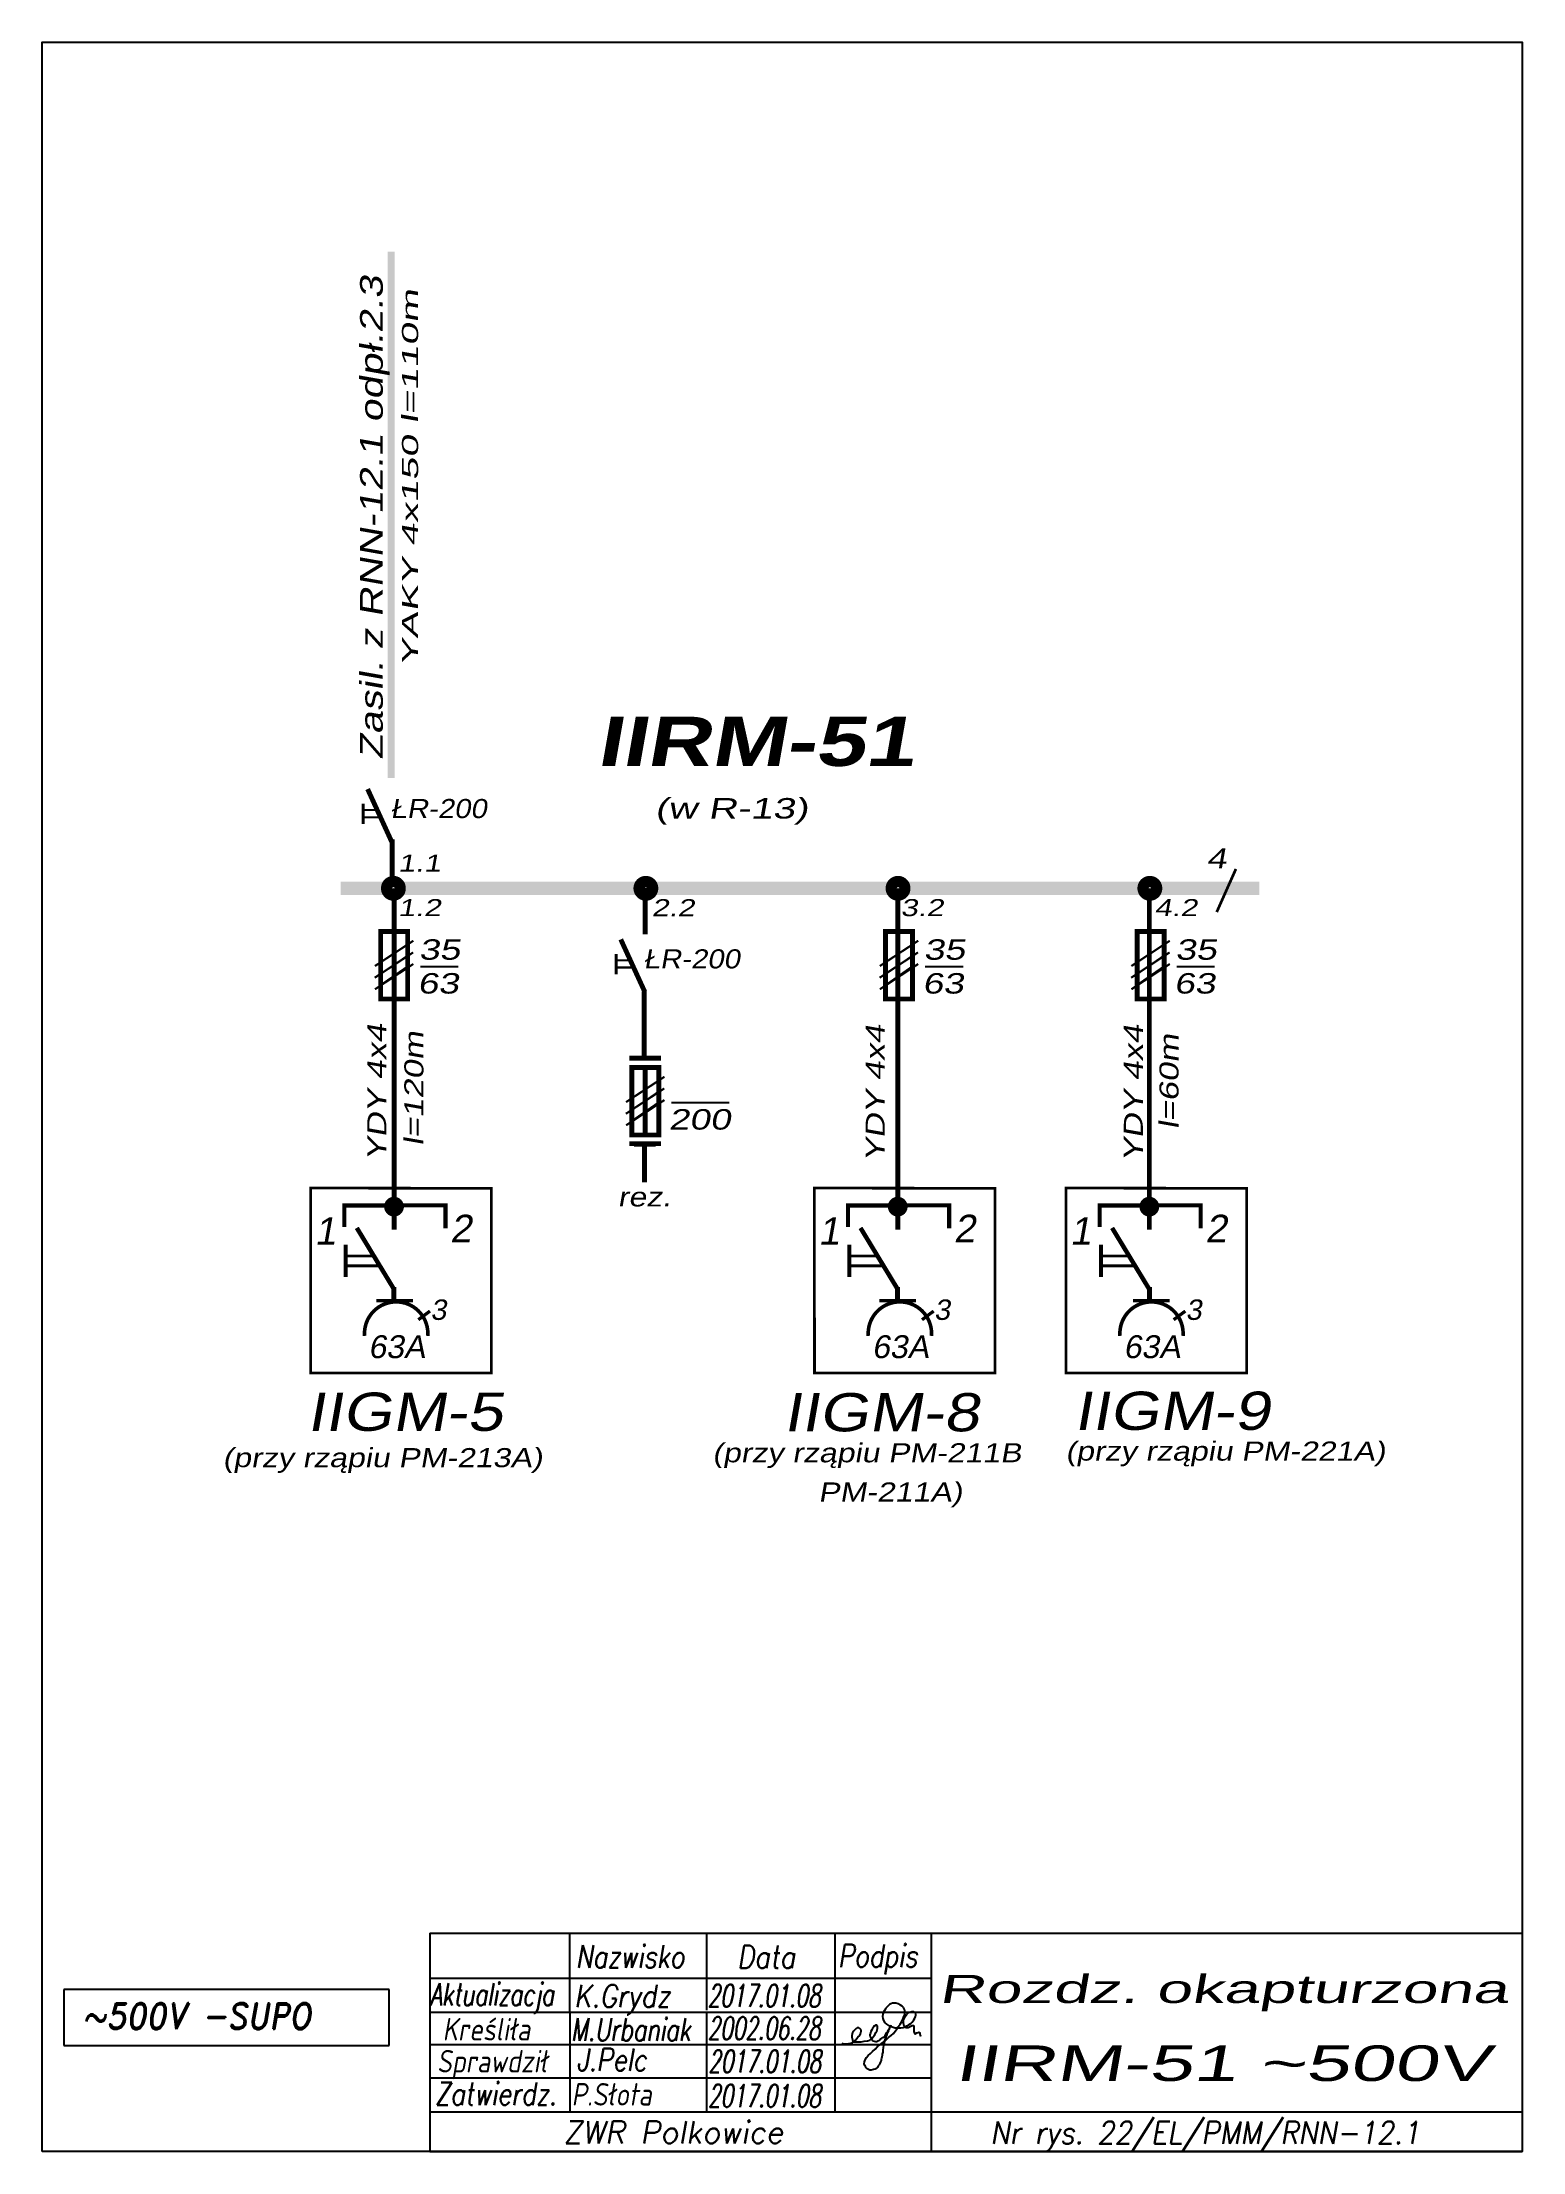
# Model space of a CAD drawing. Extents: x 8 to 208, y 7 to 292.
import ezdxf
from ezdxf.enums import TextEntityAlignment as Align

# ---------------------------------------------------------------- set-up
doc = ezdxf.new("R2010")
doc.units = 0
doc.header["$MEASUREMENT"] = 0
doc.linetypes.add('DASHED', pattern=[19.05, 12.7, -6.35])
doc.linetypes.add('DASHED2', pattern=[9.525, 6.35, -3.175])
doc.layers.get('0').update_dxf_attribs({"linetype": 'CONTINUOUS'})
for name, color, linetype in [('KRESKOWA2', 7, 'DASHED2'), ('LINIE', 4, 'CONTINUOUS'), ('pole 1', 2, 'CONTINUOUS'), ('rysunek', 2, 'CONTINUOUS')]:
    doc.layers.add(name, color=color, linetype=linetype)
doc.styles.add('ROMAND', font='romand', dxfattribs={"width": 0.8, "oblique": 15, "height": 7})
doc.styles.add('ROMANS', font='romans', dxfattribs={"width": 0.8, "oblique": 15, "height": 3})
doc.styles.add('styl1', font='arial.ttf', dxfattribs={"width": 0.8, "oblique": 10, "height": 2.8})
doc.styles.add('styl2', font='arialbd.ttf', dxfattribs={"width": 0.8, "oblique": 10, "height": 2.8})

msp = doc.modelspace()

# ---------------------------------------------------------------- linework, layer by layer
at = {"color": 7}
for p, q in [((57, 169.18), (53.01, 166.45)), ((125.23, 169.18), (121.24, 166.45)), ((159.23, 169.18), (155.24, 166.45)), ((53.04, 164.96), (56.99, 167.72)), ((121.27, 164.96), (125.21, 167.72)), ((155.27, 164.96), (159.22, 167.72)), ((90.94, 150.8), (86.95, 148.07)), ((86.98, 146.58), (90.92, 149.34)), ((87.49, 143.43), (90.4, 143.43)), ((78.82, 26.35), (78.82, 36.99)), ((97.28, 36.99), (97.28, 26.61)), ((114.64, 36.99), (114.64, 12.87)), ((10.44, 29.42), (10.44, 21.83)), ((54.37, 29.42), (10.44, 29.42)), ((54.37, 21.83), (54.37, 29.42)), ((59.89, 30.93), (127.64, 30.93)), ((59.89, 26.35), (127.64, 26.35)), ((97.28, 26.35), (97.28, 12.87)), ((121.09, 26.07), (121.06, 25.75)), ((121.06, 25.75), (121.09, 25.46)), ((121.18, 26.36), (121.09, 26.07)), ((121.33, 26.57), (121.18, 26.36)), ((121.53, 26.89), (121.33, 26.57)), ((121.77, 27.13), (121.53, 26.89)), ((122, 27.36), (121.77, 27.13)), ((122.18, 27.48), (122, 27.36)), ((122.41, 27.57), (122.18, 27.48)), ((122.85, 27.57), (122.41, 27.57)), ((123.17, 27.48), (122.85, 27.57)), ((123.5, 27.3), (123.17, 27.48)), ((123.73, 27.13), (123.5, 27.3)), ((123.91, 26.95), (123.73, 27.13)), ((123.85, 25.46), (123.96, 25.75)), ((124.02, 26.72), (123.91, 26.95)), ((123.96, 25.75), (124.08, 26.04)), ((124.08, 26.51), (124.02, 26.72)), ((124.2, 25.84), (124.02, 25.63)), ((124.08, 26.04), (124.08, 26.51)), ((124.32, 26.04), (124.2, 25.84)), ((124.49, 26.19), (124.32, 26.04)), ((124.73, 26.31), (124.49, 26.19)), ((125.02, 26.39), (124.73, 26.31)), ((125.28, 26.39), (125.02, 26.39)), ((125.43, 26.31), (125.28, 26.39)), ((125.58, 26.13), (125.43, 26.31)), ((125.43, 25.54), (125.52, 25.75)), ((125.52, 25.75), (125.58, 25.92)), ((125.58, 25.92), (125.58, 26.13)), ((116.96, 23.37), (116.93, 23.17)), ((116.93, 23.17), (116.93, 22.94)), ((116.93, 22.94), (116.96, 22.79)), ((117.02, 23.58), (116.96, 23.37)), ((117.1, 23.76), (117.02, 23.58)), ((117.22, 23.87), (117.1, 23.76)), ((117.4, 24.02), (117.22, 23.87)), ((117.51, 24.14), (117.4, 24.02)), ((117.63, 24.2), (117.51, 24.14)), ((117.57, 22.73), (117.75, 22.94)), ((117.75, 24.22), (117.63, 24.2)), ((117.87, 24.22), (117.75, 24.22)), ((117.75, 22.94), (117.98, 23.2)), ((117.98, 24.14), (117.87, 24.22)), ((118.07, 24.05), (117.98, 24.14)), ((117.98, 23.2), (118.07, 23.4)), ((118.16, 23.93), (118.07, 24.05)), ((118.07, 23.4), (118.13, 23.58)), ((118.13, 23.58), (118.19, 23.76)), ((118.19, 23.76), (118.16, 23.93)), ((119.42, 23.49), (119.36, 23.29)), ((119.36, 23.29), (119.36, 23.11)), ((119.36, 23.11), (119.42, 22.99)), ((119.48, 23.73), (119.42, 23.49)), ((119.42, 22.99), (119.42, 22.85)), ((119.42, 22.85), (119.48, 22.82)), ((119.6, 23.93), (119.48, 23.73)), ((119.48, 22.82), (119.54, 22.73)), ((119.71, 24.14), (119.6, 23.93)), ((119.6, 22.73), (119.65, 22.82)), ((119.65, 22.82), (119.77, 22.94)), ((119.83, 24.31), (119.71, 24.14)), ((119.77, 22.94), (120.01, 23.29)), ((120.07, 24.5), (119.83, 24.44)), ((119.95, 24.43), (119.83, 24.31)), ((120.07, 24.52), (119.95, 24.43)), ((120.01, 23.29), (120.18, 23.58)), ((120.24, 24.58), (120.07, 24.5)), ((120.18, 24.58), (120.07, 24.52)), ((120.3, 24.58), (120.18, 24.58)), ((120.18, 23.58), (120.3, 23.76)), ((120.36, 24.52), (120.3, 24.58)), ((120.3, 23.76), (120.36, 23.96)), ((120.39, 24.43), (120.36, 24.52)), ((120.36, 23.96), (120.39, 24.14)), ((120.39, 24.14), (120.39, 24.43)), ((120.8, 22.73), (120.97, 22.82)), ((120.97, 22.82), (121.12, 22.91)), ((121.09, 25.46), (121.18, 25.19)), ((121.12, 22.91), (121.27, 23.02)), ((121.18, 25.19), (121.36, 24.9)), ((121.27, 23.02), (121.41, 23.2)), ((121.36, 24.9), (121.59, 24.72)), ((121.41, 23.2), (121.53, 23.37)), ((121.53, 22.94), (121.41, 22.73)), ((121.53, 23.37), (121.65, 23.58)), ((121.59, 23.11), (121.53, 22.94)), ((121.59, 24.72), (122, 24.43)), ((121.65, 23.32), (121.59, 23.11)), ((121.59, 22.64), (121.88, 22.91)), ((121.65, 23.58), (121.77, 23.76)), ((121.71, 23.49), (121.65, 23.32)), ((121.82, 23.73), (121.71, 23.49)), ((121.77, 23.76), (121.88, 23.93)), ((121.88, 23.87), (121.82, 23.73)), ((121.88, 23.93), (122, 24.05)), ((121.94, 24.05), (121.88, 23.87)), ((121.88, 22.91), (122.23, 23.2)), ((122, 24.22), (121.94, 24.05)), ((122, 24.43), (122.35, 24.34)), ((122.06, 24.34), (122, 24.22)), ((122, 24.05), (122.06, 24.22)), ((122.12, 24.43), (122.06, 24.34)), ((122.06, 24.22), (122.12, 24.34)), ((122.12, 24.43), (122.18, 24.52)), ((122.18, 24.52), (122.12, 24.43)), ((122.12, 24.34), (122.12, 24.43)), ((122.18, 24.52), (122.18, 24.58)), ((122.18, 24.58), (122.18, 24.52)), ((122.23, 23.2), (122.53, 23.46)), ((122.35, 24.34), (122.76, 24.22)), ((122.53, 23.46), (122.76, 23.76)), ((122.76, 24.22), (123.55, 24.22)), ((122.76, 23.76), (123, 24.05)), ((123, 24.05), (123.17, 24.34)), ((123.17, 24.34), (123.44, 24.72)), ((123.44, 24.72), (123.67, 25.07)), ((123.55, 24.22), (123.85, 24.25)), ((123.67, 25.07), (123.85, 25.46)), ((123.91, 25.37), (123.85, 25.16)), ((123.85, 25.16), (123.85, 24.9)), ((123.85, 24.9), (123.91, 24.69)), ((123.85, 24.25), (124.14, 24.34)), ((124.02, 25.63), (123.91, 25.37)), ((123.91, 24.69), (123.96, 24.49)), ((123.96, 24.49), (124.08, 24.34)), ((124.08, 24.34), (124.26, 24.25)), ((124.14, 24.34), (124.37, 24.49)), ((124.26, 24.25), (124.55, 24.25)), ((124.37, 24.49), (124.67, 24.66)), ((124.55, 24.25), (124.73, 24.34)), ((124.67, 24.66), (124.9, 24.81)), ((124.73, 24.34), (125.08, 24.52)), ((124.9, 24.81), (125.08, 24.99)), ((125.08, 24.99), (125.28, 25.28)), ((125.08, 24.52), (125.31, 24.52)), ((125.28, 25.28), (125.43, 25.54)), ((125.31, 24.52), (125.31, 23.73)), ((125.31, 23.73), (125.34, 23.58)), ((125.34, 23.58), (125.37, 23.49)), ((125.37, 23.49), (125.4, 23.4)), ((125.4, 23.4), (125.49, 23.4)), ((125.49, 23.4), (125.69, 23.55)), ((125.69, 23.55), (125.87, 23.58)), ((125.87, 23.58), (125.99, 23.64)), ((125.99, 23.64), (126.05, 23.64)), ((126.05, 23.64), (126.05, 23.58)), ((126.05, 23.58), (126.1, 23.46)), ((126.1, 23.46), (126.1, 23.32)), ((126.1, 23.32), (126.16, 23.26)), ((126.16, 23.26), (126.16, 23.2)), ((126.16, 23.2), (126.22, 23.17)), ((126.22, 23.2), (126.28, 23.26)), ((126.22, 23.11), (126.22, 23.2)), ((126.22, 23.17), (126.22, 23.11)), ((126.28, 23.26), (126.28, 23.29)), ((10.44, 21.83), (54.37, 21.83)), ((59.89, 21.97), (127.69, 21.97)), ((115.55, 22.17), (115.87, 22.06)), ((115.87, 22.06), (116.17, 22.06)), ((116.17, 22.06), (116.46, 22.09)), ((116.46, 22.09), (116.78, 22.17)), ((116.78, 22.17), (116.99, 22.26)), ((116.96, 22.79), (117.02, 22.61)), ((116.99, 22.26), (117.19, 22.38)), ((117.02, 22.61), (117.07, 22.44)), ((117.07, 22.44), (117.13, 22.35)), ((117.13, 22.35), (117.19, 22.35)), ((117.19, 22.38), (117.4, 22.55)), ((117.19, 22.35), (117.28, 22.32)), ((117.28, 22.32), (117.46, 22.32)), ((117.4, 22.55), (117.57, 22.73)), ((117.46, 22.32), (117.75, 22.35)), ((117.75, 22.35), (118.16, 22.35)), ((118.16, 22.35), (118.6, 22.44)), ((118.6, 22.44), (119.04, 22.47)), ((118.72, 19.92), (118.89, 20.21)), ((118.89, 20.21), (119.13, 20.47)), ((119.04, 22.47), (119.36, 22.55)), ((119.13, 20.47), (119.42, 20.77)), ((119.36, 22.55), (119.48, 22.64)), ((119.42, 20.77), (119.71, 21.03)), ((119.48, 22.64), (119.6, 22.73)), ((119.54, 22.73), (119.65, 22.61)), ((119.65, 22.61), (119.77, 22.47)), ((119.71, 21.03), (120.07, 21.32)), ((119.77, 22.47), (119.95, 22.44)), ((119.95, 22.44), (120.12, 22.38)), ((120.07, 21.32), (120.39, 21.7)), ((120.12, 22.38), (120.36, 22.38)), ((120.36, 22.38), (120.45, 22.47)), ((120.39, 21.7), (120.68, 21.91)), ((120.45, 22.47), (120.65, 22.55)), ((120.65, 22.55), (120.8, 22.73)), ((120.68, 21.91), (120.92, 22.09)), ((120.89, 19.97), (120.86, 19.8)), ((120.92, 20.09), (120.89, 19.97)), ((120.92, 22.09), (121.24, 22.35)), ((120.97, 20.3), (120.92, 20.09)), ((121, 20.47), (120.97, 20.3)), ((121.03, 20.68), (121, 20.47)), ((121.09, 20.94), (121.03, 20.68)), ((121.12, 21.24), (121.09, 20.94)), ((121.15, 21.53), (121.12, 21.24)), ((121.21, 21.88), (121.15, 21.53)), ((121.27, 22.17), (121.21, 21.88)), ((121.24, 22.35), (121.59, 22.64)), ((121.33, 22.47), (121.27, 22.17)), ((121.41, 22.73), (121.33, 22.47)), ((59.89, 17.48), (127.59, 17.48)), ((118.6, 19.36), (118.63, 19.65)), ((118.66, 19.15), (118.6, 19.36)), ((118.63, 19.65), (118.72, 19.92)), ((118.75, 18.98), (118.66, 19.15)), ((118.86, 18.8), (118.75, 18.98)), ((119.01, 18.68), (118.86, 18.8)), ((119.19, 18.57), (119.01, 18.68)), ((119.36, 18.51), (119.19, 18.57)), ((119.54, 18.51), (119.36, 18.51)), ((119.83, 18.57), (119.54, 18.51)), ((120.07, 18.63), (119.83, 18.57)), ((120.24, 18.71), (120.07, 18.63)), ((120.39, 18.86), (120.24, 18.71)), ((120.48, 19.07), (120.39, 18.86)), ((120.59, 19.24), (120.48, 19.07)), ((120.68, 19.42), (120.59, 19.24)), ((120.77, 19.62), (120.68, 19.42)), ((120.86, 19.8), (120.77, 19.62)), ((63.51, 7.5), (63.51, 7.5)), ((63.51, 7.5), (63.51, 7.5))]:
    msp.add_line(p, q, dxfattribs=at)
msp.add_lwpolyline([(7.5, 7.5), (7.5, 292.5), (207.5, 292.5), (207.5, 7.5)], close=True, dxfattribs=at)
for points, const_width in [([(54.65, 193.07), (54.65, 264.18)], 0.949), ([(50.84, 188.76), (52.66, 188.76)], 0.276), ([(53.11, 187.79), (50.84, 187.79)], 0.276), ([(54.79, 178.49), (54.79, 184.82)], 0.655), ([(47.83, 178.18), (172.01, 178.18)], 1.84), ([(55.06, 132.04), (55.06, 178.18)], 0.655), ([(88.99, 171.96), (88.99, 178.29)], 0.655), ([(123.13, 132.04), (123.13, 178.18)], 0.655), ([(157.13, 132.04), (157.13, 178.18)], 0.655), ([(57.66, 171.1), (57.66, 171.1), (52.47, 167.68)], 0.292), ([(52.92, 163.23), (56.89, 163.23), (56.89, 172.35), (53.24, 172.35), (53.24, 163.04)], 0.656), ([(125.89, 171.1), (125.89, 171.1), (120.7, 167.68)], 0.292), ([(121.15, 163.23), (125.11, 163.23), (125.11, 172.35), (121.47, 172.35), (121.47, 163.04)], 0.656), ([(159.89, 171.1), (159.89, 171.1), (154.7, 167.68)], 0.292), ([(155.15, 163.23), (159.12, 163.23), (159.12, 172.35), (155.47, 172.35), (155.47, 163.04)], 0.656), ([(57.63, 169.52), (57.63, 169.52), (52.44, 166.1)], 0.292), ([(85.05, 168.46), (86.86, 168.46)], 0.276), ([(125.86, 169.52), (125.86, 169.52), (120.67, 166.1)], 0.292), ([(159.86, 169.52), (159.86, 169.52), (154.67, 166.1)], 0.292), ([(57.66, 167.96), (57.66, 167.96), (52.47, 164.54)], 0.292), ([(58.59, 167.6), (63.74, 167.6)], 0.276), ([(87.31, 167.48), (85.05, 167.48)], 0.276), ([(125.89, 167.96), (125.89, 167.96), (120.7, 164.54)], 0.292), ([(126.82, 167.6), (131.97, 167.6)], 0.276), ([(159.89, 167.96), (159.89, 167.96), (154.7, 164.54)], 0.292), ([(160.82, 167.6), (165.97, 167.6)], 0.276), ([(88.86, 155.41), (88.86, 164.23)], 0.655), ([(86.86, 144.85), (90.83, 144.85), (90.83, 153.97), (87.18, 153.97), (87.18, 144.66)], 0.656), ([(86.87, 155.23), (91.14, 155.23), (91.14, 155.23)], 0.656), ([(89, 153.97), (89, 144.85)], 0.656), ([(89, 153.97), (89, 153.97), (89, 153.97), (89, 144.85)], 0.656), ([(88.99, 153.97), (88.99, 144.85)], 0.365), ([(91.57, 151.14), (91.57, 151.14), (86.38, 147.72)], 0.292), ([(91.6, 152.72), (91.6, 152.72), (86.41, 149.3)], 0.292), ([(91.6, 149.58), (91.6, 149.58), (86.41, 146.16)], 0.292), ([(92.53, 149.22), (100.35, 149.22)], 0.276), ([(86.86, 143.68), (91.15, 143.68)], 0.656), ([(88.91, 138.46), (88.91, 143.79)], 0.655), ([(48.06, 135.33), (62, 135.34), (62, 132.25)], 0.558), ([(48.33, 135.26), (48.33, 132.44)], 0.558), ([(116.13, 135.33), (130.07, 135.34), (130.07, 132.25)], 0.558), ([(116.4, 135.26), (116.4, 132.44)], 0.558), ([(150.13, 135.33), (164.07, 135.34), (164.07, 132.25)], 0.558), ([(150.4, 135.26), (150.4, 132.44)], 0.558), ([(48.52, 130.02), (48.52, 125.65)], 0.558), ([(48.71, 128.51), (52.32, 128.51)], 0.372), ([(116.59, 130.02), (116.59, 125.65)], 0.558), ([(116.78, 128.51), (120.39, 128.51)], 0.372), ([(150.59, 130.02), (150.59, 125.65)], 0.558), ([(150.79, 128.51), (154.39, 128.51)], 0.372), ([(48.71, 127.18), (53.29, 127.18)], 0.372), ([(116.78, 127.18), (121.36, 127.18)], 0.372), ([(150.79, 127.18), (155.36, 127.18)], 0.372), ([(57.63, 122.46), (52.67, 122.46)], 0.442), ([(55.02, 124.32), (55.02, 122.3)], 0.655), ([(125.59, 122.46), (120.63, 122.46)], 0.442), ([(123.08, 124.32), (123.08, 122.3)], 0.655), ([(159.88, 122.46), (154.92, 122.46)], 0.442), ([(157.15, 124.32), (157.15, 122.3)], 0.655)]:
    msp.add_lwpolyline(points, dxfattribs=dict(at, const_width=const_width))
for points, const_width in [([(51.48, 191.59), (54.74, 184.46)], 0.655), ([(50.88, 189.62), (50.88, 186.86)], 0.409), ([(85.69, 171.28), (88.95, 164.16)], 0.655), ([(85.08, 169.31), (85.08, 166.55)], 0.409), ([(50.02, 132.3), (55.04, 124.02)], 0.608), ([(118.09, 132.3), (123.11, 124.02)], 0.608), ([(152.09, 132.3), (157.11, 124.02)], 0.608)]:
    msp.add_lwpolyline(points, dxfattribs=dict(const_width=const_width))
at = {"color": 7, "const_width": 1.51}
for points in [[(54.04, 178.18, 1), (55.89, 178.18, 1)], [(88.16, 178.18, 1), (90.01, 178.18, 1)], [(122.24, 178.18, 1), (124.09, 178.18, 1)], [(156.27, 178.18, 1), (158.12, 178.18, 1)]]:
    msp.add_lwpolyline(points, format="xyb", close=True, dxfattribs=at)
at = {"linetype": 'DASHED2', "const_width": 0.372}
msp.add_lwpolyline([(168.82, 180.79), (166.23, 174.97)], dxfattribs=at)
at = {"linetype": 'DASHED2', "ltscale": 0.8, "const_width": 0.372}
for points in [[(43.8, 112.71), (68.2, 112.69), (68.2, 137.64), (43.79, 137.69)], [(111.87, 112.71), (136.27, 112.69), (136.27, 137.64), (111.86, 137.69)], [(145.87, 112.71), (170.28, 112.69), (170.28, 137.64), (145.86, 137.69)]]:
    msp.add_lwpolyline(points, close=True, dxfattribs=at)
at = {"color": 7, "const_width": 0.49}
for points in [[(59.61, 117.71, 1.077713), (51.07, 117.71)], [(127.68, 117.71, 1.077713), (119.14, 117.71)], [(161.68, 117.71, 1.077713), (153.15, 117.71)]]:
    msp.add_lwpolyline(points, format="xyb", dxfattribs=at)
at = {"color": 7, "linetype": 'DASHED', "lineweight": 40, "const_width": 0.442}
for points in [[(59.91, 121.06), (58.33, 119.89)], [(127.98, 121.06), (126.4, 119.89)], [(161.99, 121.06), (160.41, 119.89)]]:
    msp.add_lwpolyline(points, dxfattribs=at)
at = {"layer": 'KRESKOWA2', "const_width": 1.21}
for points in [[(54.32, 135.17, 1), (55.78, 135.17, 1)], [(122.39, 135.17, 1), (123.85, 135.17, 1)], [(156.39, 135.17, 1), (157.85, 135.17, 1)]]:
    msp.add_lwpolyline(points, format="xyb", close=True, dxfattribs=at)
at = {"layer": 'LINIE', "color": 7}
for p, q in [((59.89, 36.99), (207.5, 36.99)), ((59.89, 36.99), (59.89, 7.5)), ((127.64, 36.96), (127.64, 7.47)), ((207.5, 36.99), (207.5, 7.5)), ((78.82, 26.35), (78.82, 12.87)), ((59.89, 12.87), (207.6, 12.87)), ((59.89, 7.5), (207.5, 7.5)), ((207.5, 7.5), (63.5, 7.5)), ((63.5, 7.5), (63.5, 7.5))]:
    msp.add_line(p, q, dxfattribs=at)
at = {"layer": 'rysunek', "color": 0, "const_width": 0.417}
for points in [[(156.86, 135.67, 1), (157.96, 135.67, 1)], [(156.86, 135.34, 1), (157.96, 135.34, 1)]]:
    msp.add_lwpolyline(points, format="xyb", close=True, dxfattribs=at)

# ---------------------------------------------------------------- texts
at = {"color": 7, "style": 'styl1', "oblique": 10}
for s, height, width, p in [('Zasil. z RNN-12.1 odpł.2.3', 3.069, 1.3, (53.53, 195.57)), ('YAKY 4x150 l=110m', 2.1876, 1.8, (58.31, 208.23)), ('YDY 4x4', 2.578, 1.3, (54.01, 141.39)), ('YDY 4x4', 2.578, 1.3, (121.37, 141.27)), ('YDY 4x4', 2.578, 1.3, (156.25, 141.27)), ('l=120m', 2.578, 1.3, (59.02, 143.36)), ('l=60m', 2.578, 1.3, (161.07, 145.61))]:
    msp.add_text(s, height=height, rotation=90, dxfattribs=dict(at, width=width)).set_placement(p)
at = {"color": 7, "oblique": 10}
for s, height, style, width, p in [('IIRM-51', 6.65, 'styl2', 1.3, (82.38, 194.71)), ('ŁR-200', 2.578, 'styl1', 1.1, (54.57, 187.67)), ('(w R-13)', 2.762, 'styl1', 1.4, (90.3, 187.61)), ('1.1', 2.302, 'styl1', 1.3, (55.58, 180.44)), ('4', 2.67, 'styl1', 1.3, (164.85, 180.9)), ('1.2', 2.302, 'styl1', 1.3, (55.58, 174.42)), ('2.2', 2.302, 'styl1', 1.3, (89.86, 174.41)), ('3.2', 2.302, 'styl1', 1.3, (123.5, 174.42)), ('4.2', 2.302, 'styl1', 1.3, (157.81, 174.42)), ('35', 2.762, 'styl1', 1.3, (58.4, 168.53)), ('35', 2.762, 'styl1', 1.3, (126.63, 168.53)), ('35', 2.762, 'styl1', 1.3, (160.63, 168.53)), ('ŁR-200', 2.578, 'styl1', 1.1, (88.78, 167.36)), ('63', 2.762, 'styl1', 1.3, (58.22, 163.96)), ('63', 2.762, 'styl1', 1.3, (126.45, 163.96)), ('63', 2.762, 'styl1', 1.3, (160.45, 163.96)), ('200', 2.762, 'styl1', 1.3, (92.16, 145.58)), ('rez.', 2.578, 'styl1', 1.2, (85.27, 135.2)), ('IIGM-5', 5.166, 'styl1', 1.2, (43.26, 104.88)), ('IIGM-8', 5.166, 'styl1', 1.2, (107.65, 104.81)), ('IIGM-9', 5.166, 'styl1', 1.2, (146.92, 105.01)), ('(przy rząpiu PM-213A)', 2.578, 'styl1', 1.2, (31.87, 99.97)), ('(przy rząpiu PM-211B', 2.578, 'styl1', 1.2, (98.05, 100.63)), ('(przy rząpiu PM-221A)', 2.578, 'styl1', 1.2, (145.78, 100.86)), ('PM-211A)', 2.578, 'styl1', 1.2, (112.38, 95.33)), ('Nazwisko', 3.04, 'ROMANS', 0.8, (79.59, 32.34)), ('Data', 3.04, 'ROMANS', 0.85, (101.41, 32.29)), ('Podpis', 3.04, 'ROMANS', 0.8, (115.04, 32.44)), ('Aktualizacja', 3.04, 'ROMANS', 0.7, (59.88, 27.23)), ('K.Grydz', 3.04, 'ROMANS', 0.85, (79.42, 27.01)), ('2017.01.08', 3.04, 'ROMANS', 0.65, (97.44, 27.04)), ('~500V -SUPO', 3.5, 'ROMAND', 0.9, (12.92, 24.06)), ('2002.06.28', 3.04, 'ROMANS', 0.65, (97.44, 22.65)), ('Kreśliła', 3.04, 'ROMANS', 0.8, (61.61, 22.51)), ('M.Urbaniak', 3.04, 'ROMANS', 0.73, (78.96, 22.47)), ('Sprawdził', 3.04, 'ROMANS', 0.8, (60.86, 18.19)), ('J.Pelc', 3.04, 'ROMANS', 0.8, (79.71, 18.39)), ('2017.01.08', 3.04, 'ROMANS', 0.65, (97.52, 18.18)), ('IIRM-51 ~500V', 4.8, 'styl1', 1.6, (130.79, 17.04)), ('Zatwierdz.', 3.04, 'ROMANS', 0.8, (60.55, 13.79)), ('P.Słota', 3.04, 'ROMANS', 0.8, (79.04, 13.72)), ('2017.01.08', 3.04, 'ROMANS', 0.65, (97.49, 13.52)), (' Nr rys. 22/EL/PMM/RNN-12.1', 3.04, 'ROMANS', 0.9, (133.78, 8.53))]:
    msp.add_text(s, height=height, dxfattribs=dict(at, style=style, width=width)).set_placement(p)
for s, height, style, p in [('3', 2.76, 'styl1', (59.96, 119.87)), ('3', 2.76, 'styl1', (128.03, 119.87)), ('3', 2.76, 'styl1', (162.03, 119.87)), ('63A', 3.094, 'styl1', (51.56, 114.7)), ('63A', 3.094, 'styl1', (119.63, 114.7)), ('63A', 3.094, 'styl1', (153.63, 114.7)), ('ZWR Polkowice', 3, 'ROMANS', (77.92, 8.61))]:
    msp.add_text(s, height=height, dxfattribs=dict(at, style=style)).set_placement(p)
at = {"color": 7, "style": 'styl1', "oblique": 10, "width": 1.628539}
msp.add_text('Rozdz. okapturzona', height=3.8, dxfattribs=at).set_placement((128.67, 27.58), (205.56, 27.58), align=Align.FIT)
at = {"layer": 'pole 1', "color": 7, "style": 'styl1', "oblique": 10}
for s, p in [('2', (62.61, 130.36)), ('2', (130.68, 130.36)), ('2', (164.68, 130.36)), ('1', (44.3, 130.02)), ('1', (112.37, 130.02)), ('1', (146.37, 130.02))]:
    msp.add_text(s, height=3.72, dxfattribs=at).set_placement(p)

doc.saveas('drawing.dxf')
